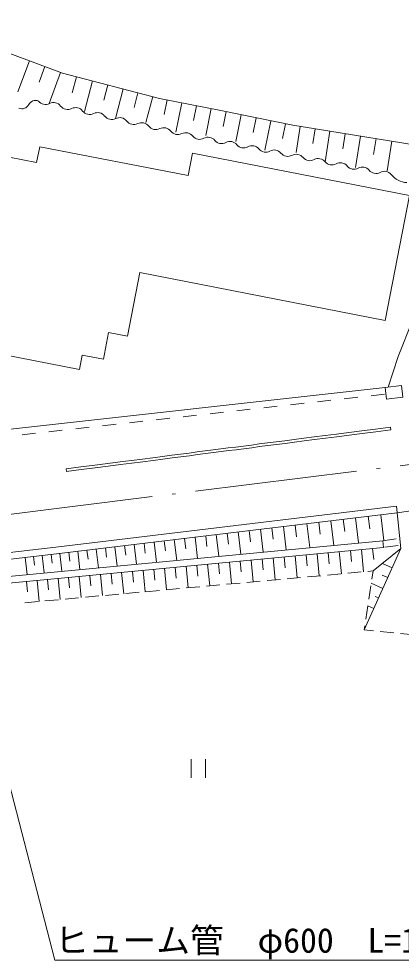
# Model space of a CAD drawing. Units: millimetres, scale not verified. Extents: x 40000 to 680000, y 20000 to 380000.
# Drawn here: x 388700 to 416993, y 242953 to 312726 of the extents above; entities that cross this region are included whole.
import ezdxf
from ezdxf.enums import TextEntityAlignment as Align

# ---------------------------------------------------------------- set-up
doc = ezdxf.new("R2010")
doc.units = ezdxf.units.MM
doc.header["$LTSCALE"] = 1000
doc.linetypes.add('LONG_DASHED_DOTTED', pattern=[15.25, 12, -1.5, 0.25, -1.5])
for name, color, linetype, lineweight in [('M-BGD', 7, 'Continuous', 13), ('M-BMK', 7, 'LONG_DASHED_DOTTED', 13), ('M-STR-HTXT', 7, 'Continuous', 13)]:
    doc.layers.add(name, color=color, linetype=linetype, lineweight=lineweight)
doc.styles.add('ＭＳ ゴシック', font='')
doc.styles.get('ＭＳ ゴシック').set_extended_font_data('MS Gothic')

msp = doc.modelspace()

# ---------------------------------------------------------------- linework, layer by layer
at = {"layer": 'M-BGD'}
for p, q in [((389480, 309610), (388622, 307303)), ((390633, 309181), (390205, 308028)), ((391787, 308753), (390934, 306458)), ((392966, 308428), (392658, 307244)), ((394151, 308119), (393561, 305858)), ((395282, 307825), (394987, 306694)), ((396412, 307530), (395841, 305337)), ((397509, 307244), (397223, 306148)), ((398605, 306958), (398106, 305044)), ((399676, 306715), (399463, 305637)), ((400753, 306502), (400321, 304314)), ((401847, 306286), (401631, 305192)), ((402941, 306070), (402548, 304081)), ((404051, 305847), (403823, 304738)), ((405160, 305618), (404751, 303636)), ((406258, 305392), (406032, 304294)), ((407357, 305166), (406910, 302995)), ((408442, 304942), (408218, 303857)), ((409532, 304743), (409223, 302816)), ((410626, 304568), (410451, 303474)), ((411719, 304393), (411358, 302134)), ((412849, 304212), (412668, 303083)), ((413978, 304032), (413605, 301699)), ((415144, 303845), (414958, 302679)), ((416310, 303659), (415959, 301461)), ((384903, 281949), (415807, 285403)), ((414773, 284785), (415767, 284896)), ((406822, 283896), (407816, 284007)), ((408810, 284118), (409804, 284229)), ((410797, 284340), (411791, 284451)), ((412785, 284562), (413779, 284673)), ((400859, 283230), (401853, 283341)), ((402847, 283452), (403841, 283563)), ((404835, 283674), (405828, 283785)), ((394896, 282563), (395890, 282674)), ((396884, 282785), (397878, 282896)), ((398872, 283007), (399866, 283118)), ((388934, 281897), (389927, 282008)), ((390921, 282119), (391915, 282230)), ((392909, 282341), (393903, 282452)), ((416195, 282464), (416220, 282266)), ((392233, 279172), (392208, 279370)), ((416706, 276117), (420404, 276668)), ((412706, 275634), (412816, 274722)), ((413618, 275744), (413843, 273875)), ((414552, 275857), (414665, 274923)), ((415487, 275970), (415717, 274058)), ((407430, 274998), (407532, 274151)), ((408277, 275100), (408487, 273363)), ((409146, 275205), (409251, 274337)), ((410014, 275310), (410229, 273530)), ((410904, 275417), (411011, 274527)), ((411794, 275524), (412014, 273701)), ((400971, 274219), (401064, 273450)), ((401740, 274312), (401930, 272737)), ((402527, 274406), (402622, 273619)), ((403315, 274501), (403510, 272888)), ((404122, 274599), (404219, 273792)), ((404929, 274696), (405128, 273042)), ((405756, 274796), (405855, 273969)), ((406583, 274896), (406787, 273201)), ((383468, 270972), (415628, 274046)), ((383516, 270474), (415675, 273548)), ((395115, 273512), (395199, 272815)), ((395811, 273596), (395984, 272168)), ((396526, 273682), (396612, 272968)), ((397240, 273769), (397416, 272305)), ((397971, 273857), (398060, 273125)), ((398703, 273945), (398884, 272445)), ((399453, 274036), (399544, 273286)), ((400203, 274126), (400388, 272589)), ((415628, 274046), (416619, 274177)), ((415628, 274046), (415675, 273548)), ((416768, 273693), (415776, 273562)), ((389794, 272877), (389868, 272241)), ((390431, 272952), (390582, 271652)), ((391081, 273027), (391156, 272377)), ((391731, 273104), (391891, 271777)), ((392394, 273184), (392474, 272521)), ((393058, 273264), (393222, 271904)), ((393738, 273346), (393820, 272666)), ((394418, 273428), (394586, 272035)), ((408325, 272846), (408403, 272033)), ((409138, 272923), (409294, 271291)), ((409954, 273001), (410033, 272185)), ((410771, 273079), (410927, 271440)), ((411590, 273158), (411669, 272338)), ((412410, 273236), (412567, 271591)), ((413233, 273315), (413311, 272492)), ((414055, 273393), (414213, 271741)), ((414882, 273472), (414961, 272646)), ((414921, 271806), (416973, 273456)), ((389157, 272803), (389306, 271530)), ((401072, 272152), (401225, 270552)), ((401872, 272229), (401948, 271428)), ((402672, 272305), (402826, 270698)), ((403476, 272382), (403552, 271579)), ((404279, 272459), (404433, 270846)), ((405086, 272536), (405163, 271729)), ((405892, 272613), (406047, 270993)), ((406702, 272691), (406780, 271881)), ((407512, 272768), (407668, 271142)), ((416330, 272035), (415610, 272360)), ((393948, 271471), (394023, 270687)), ((394733, 271546), (394883, 269971)), ((395520, 271622), (395596, 270834)), ((396308, 271697), (396459, 270115)), ((397099, 271772), (397174, 270982)), ((397890, 271848), (398041, 270260)), ((398684, 271924), (398759, 271130)), ((399477, 272000), (399630, 270406)), ((400275, 272076), (400351, 271279)), ((410054, 271360), (411049, 271452)), ((411547, 271497), (412543, 271588)), ((413041, 271634), (414037, 271725)), ((414535, 271771), (414921, 271806)), ((414921, 271806), (414829, 271201)), ((416003, 271313), (415596, 271497)), ((389269, 271024), (389343, 270249)), ((390044, 271098), (390193, 269541)), ((390822, 271172), (390897, 270394)), ((391601, 271247), (391750, 269684)), ((392382, 271322), (392457, 270540)), ((393164, 271396), (393314, 269827)), ((402585, 270676), (403581, 270767)), ((404079, 270813), (405075, 270904)), ((405572, 270950), (406568, 271041)), ((407066, 271087), (408062, 271178)), ((408560, 271224), (409556, 271315)), ((415641, 270512), (414783, 270900)), ((395116, 269992), (396112, 270083)), ((396610, 270129), (397606, 270220)), ((398104, 270266), (399100, 270357)), ((399597, 270403), (400593, 270494)), ((401091, 270539), (402087, 270631)), ((414753, 270707), (414602, 269718)), ((389141, 269445), (390137, 269536)), ((390635, 269582), (391631, 269673)), ((392129, 269719), (393125, 269810)), ((393622, 269855), (394618, 269947)), ((415321, 269804), (415075, 269916)), ((414526, 269224), (414375, 268236)), ((414963, 269011), (414524, 269210)), ((414299, 267741), (414254, 267444)), ((414254, 267444), (414949, 267372)), ((415446, 267320), (416441, 267217)), ((416938, 267166), (417933, 267063)), ((401464, 257864), (401464, 256464)), ((402514, 257864), (402514, 256464))]:
    msp.add_line(p, q, dxfattribs=at)
for points in [[(382025, 312726), (388022, 310151), (391940, 308696), (399110, 306827), (403656, 305928), (408976, 304832), (417961, 303395), (419955, 303197), (421141, 302280), (421323, 297181), (420807, 294690), (419775, 293050), (417831, 290378), (416768, 287705), (416030, 285428)], [(344834, 268857), (352626, 269258), (360956, 270047), (366957, 270719), (391436, 273572), (416657, 276615)], [(414254, 267444), (416973, 273456), (416657, 276615)], [(344845, 268356), (352662, 268759), (361008, 269550), (367014, 270222), (391494, 273076), (416706, 276117)]]:
    msp.add_lwpolyline(points, dxfattribs=at)
at = {"layer": 'M-BGD', "lineweight": 18}
msp.add_lwpolyline([(415821, 290377), (397652, 293919), (396732, 289196), (395344, 289467), (394960, 287498), (393391, 287803), (393184, 286744), (385230, 288294), (387991, 302461), (390012, 302067), (390242, 303243), (401222, 301103), (401545, 302758), (417623, 299624)], close=True, dxfattribs=at)
at = {"layer": 'M-BGD'}
msp.add_lwpolyline([(415807, 285403), (417013, 285538), (417109, 284681), (415903, 284546)], close=True, dxfattribs=at)
at = {"layer": 'M-BGD', "lineweight": 18}
for centre, radius, start, end in [((388919, 306637), 579, 247.84585, 332.24465), ((389943, 306098), 579, 67.84585, 152.24465), ((390682, 307036), 657, 217.65302, 296.61851), ((391271, 305861), 657, 37.65302, 116.61851), ((392312, 306664), 657, 217.65302, 296.61851), ((392901, 305488), 657, 37.65302, 116.61851), ((393942, 306291), 657, 217.65302, 296.61851), ((394531, 305116), 657, 37.65302, 116.61851), ((395572, 305919), 657, 217.65302, 296.61851), ((396161, 304744), 657, 37.65302, 116.61851), ((397201, 305547), 657, 217.65302, 296.61851), ((397791, 304372), 657, 37.65302, 116.61851), ((398831, 305175), 657, 217.65302, 296.61851), ((399421, 303999), 657, 37.65302, 116.61851), ((400461, 304802), 657, 217.65302, 296.61851), ((401050, 303627), 657, 37.65302, 116.61851), ((402074, 304441), 651, 219.34852, 298.74335), ((402700, 303300), 651, 39.34852, 118.74335), ((403706, 304125), 651, 219.34852, 298.74335), ((404332, 302984), 651, 39.34852, 118.74335), ((405338, 303809), 651, 219.34852, 298.74335), ((405963, 302669), 651, 39.34852, 118.74335), ((406970, 303494), 651, 219.34852, 298.74335), ((407595, 302353), 651, 39.34852, 118.74335), ((408601, 303178), 651, 219.34852, 298.74335), ((409227, 302037), 651, 39.34852, 118.74335), ((410233, 302862), 651, 219.34852, 298.74335), ((410859, 301721), 651, 39.34852, 118.74335), ((411865, 302546), 651, 219.34852, 298.74335), ((412491, 301405), 651, 39.34852, 118.74335), ((413497, 302230), 651, 219.34852, 298.74335), ((414123, 301089), 651, 39.34852, 118.74335), ((415129, 301914), 651, 219.34852, 298.74335), ((415754, 300774), 651, 39.34852, 118.74335), ((417451, 302091), 1498, 217.18501, 268.91063)]:
    msp.add_arc(centre, radius, start, end, dxfattribs=at)
at = {"layer": 'M-BGD'}
for points in [[(392208, 279370), (404201, 280917), (404201, 280917), (416195, 282464)], [(416220, 282266), (404227, 280719), (404227, 280719), (392233, 279172)]]:
    msp.add_open_spline(points, degree=3, dxfattribs=at)
at = {"layer": 'M-BMK'}
msp.add_line((386653, 275820), (463296, 285402), dxfattribs=at)
at = {"layer": 'M-STR-HTXT'}
msp.add_lwpolyline([(423867, 242953), (391367, 242953), (383230, 274406)], dxfattribs=at)

# ---------------------------------------------------------------- texts
at = {"layer": 'M-STR-HTXT', "style": 'ＭＳ ゴシック'}
msp.add_text('ヒューム管\u3000φ600  L=10.7', height=1833, dxfattribs=at).set_placement((391367, 242953), align=Align.BOTTOM_LEFT)

doc.saveas('drawing.dxf')
